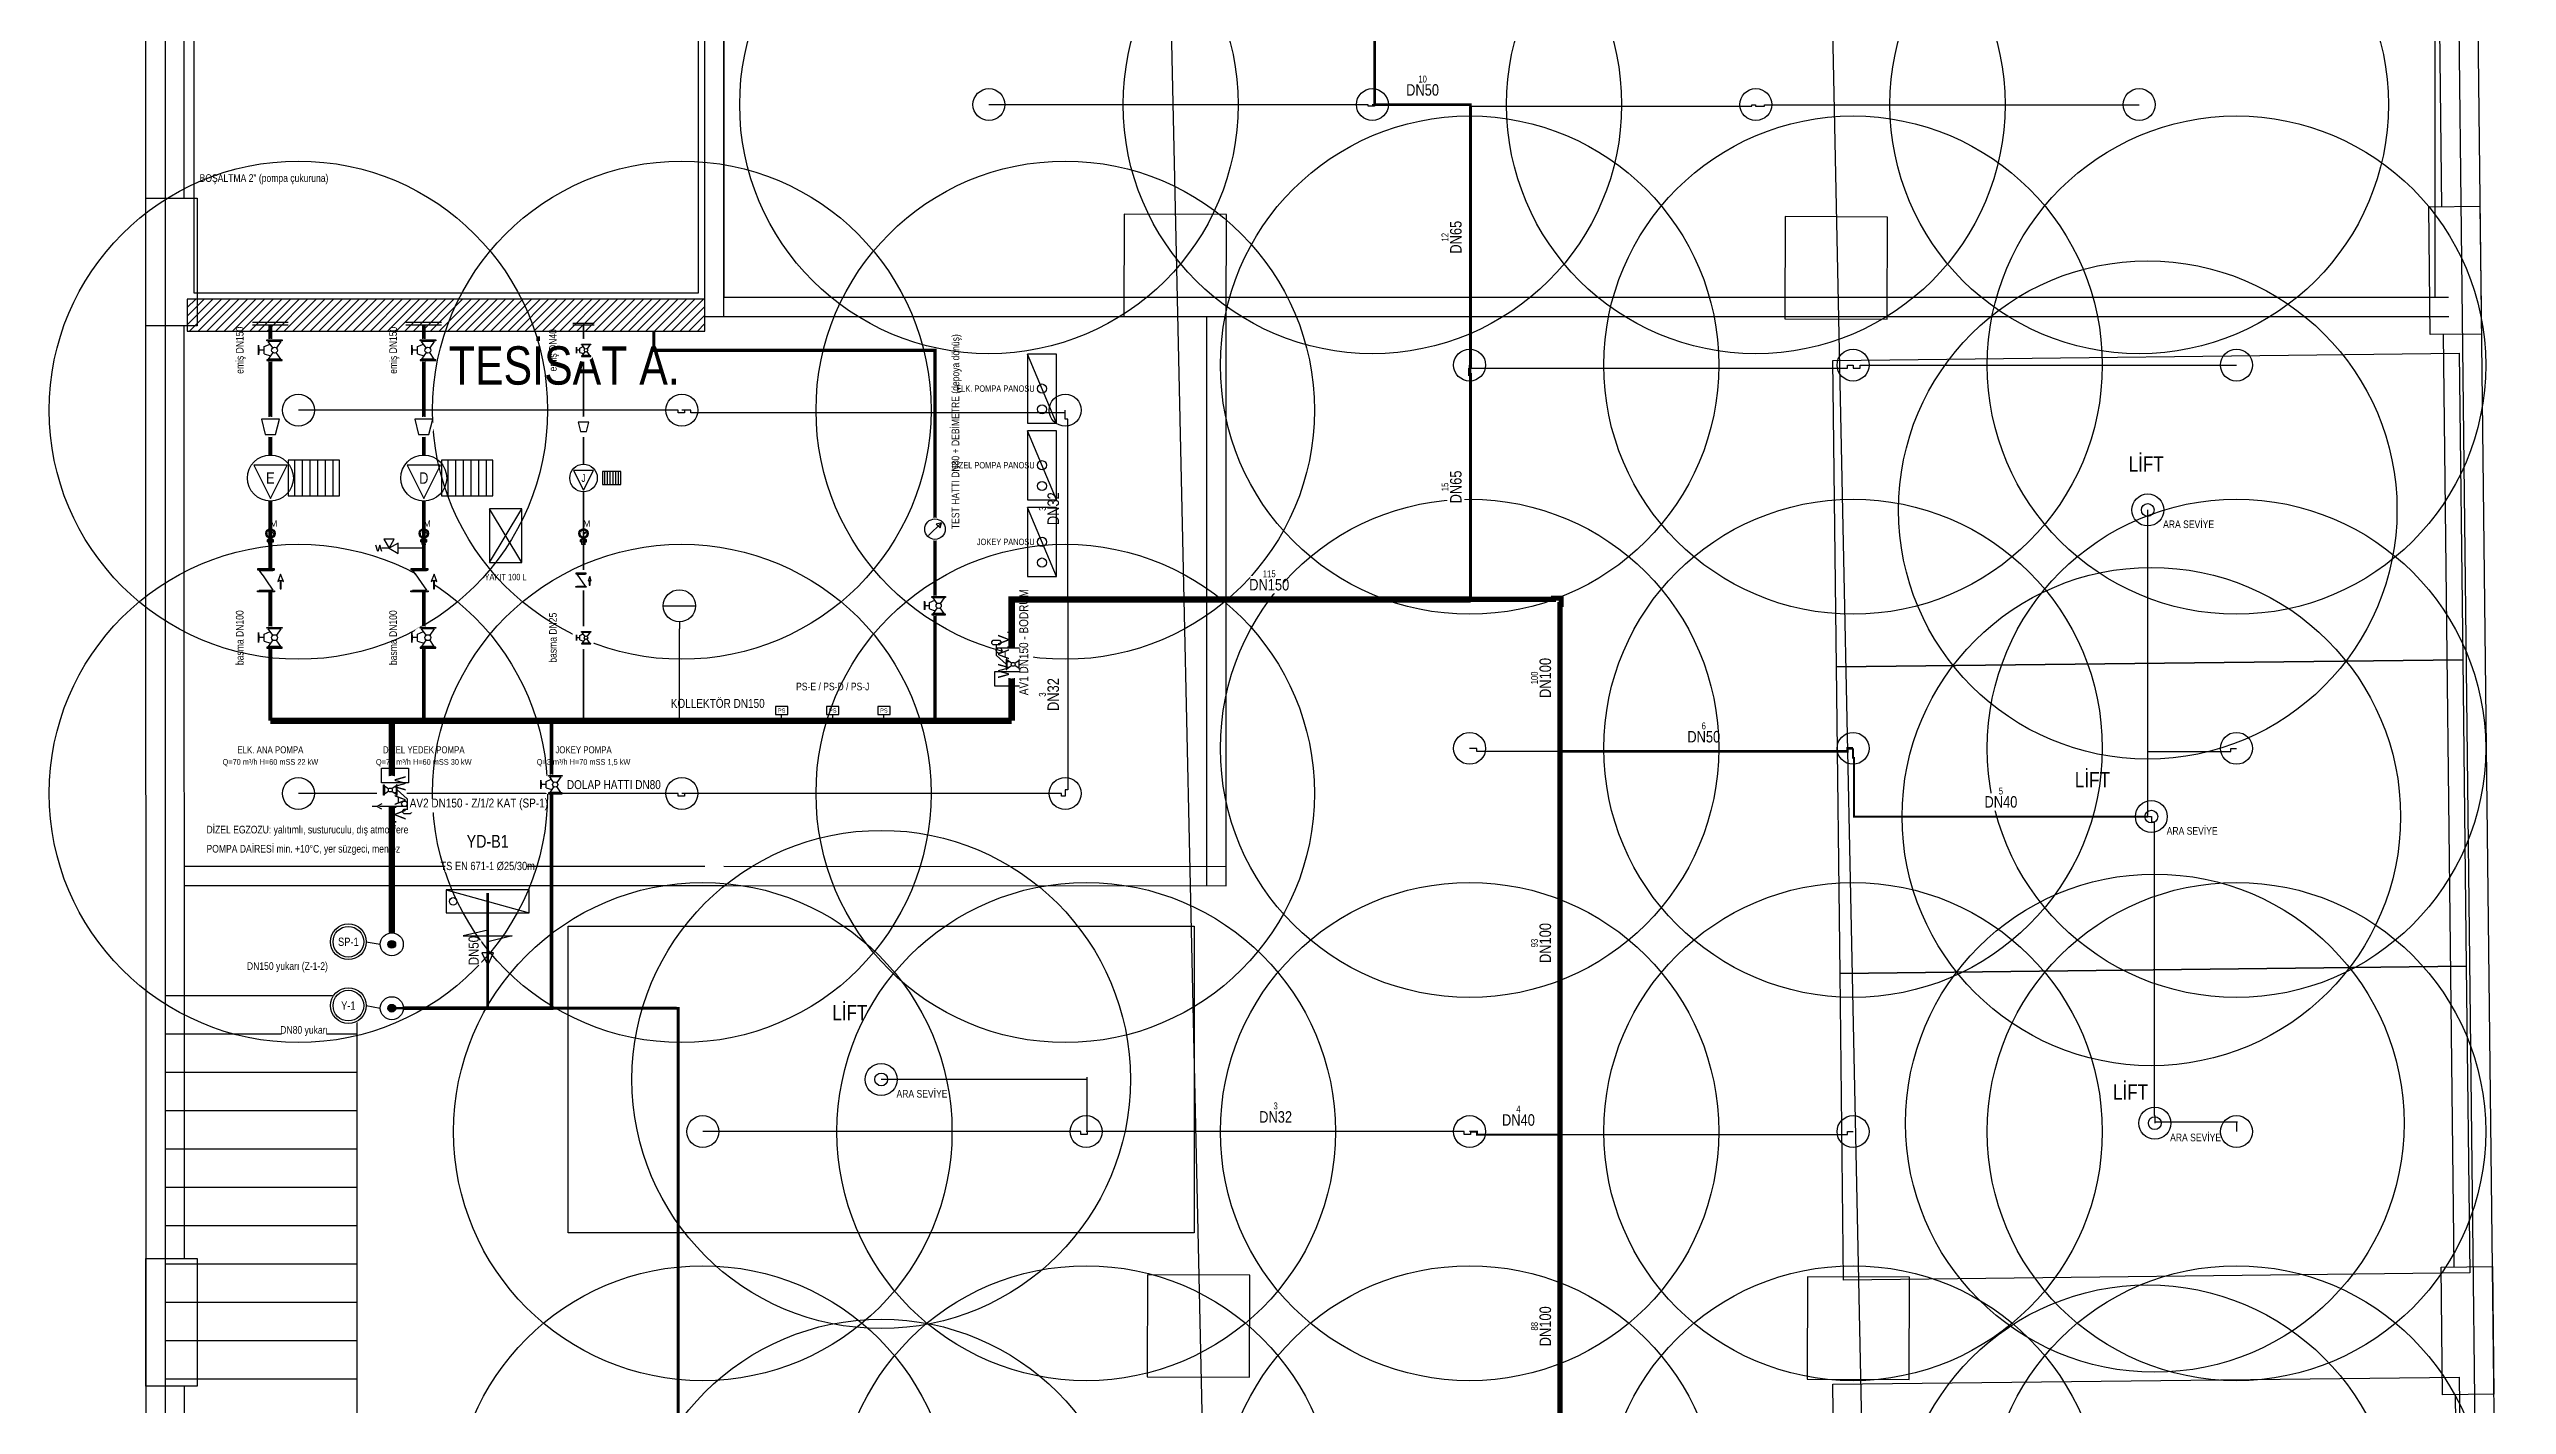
# Model space of a CAD drawing. Header units: centimetres. Extents: x 247996 to 269940, y -458027 to -450648.
# Drawn here: x 248127 to 250050, y -452586 to -451524 of the extents above; entities that cross this region are included whole.
import ezdxf
from ezdxf.enums import TextEntityAlignment as Align

# ---------------------------------------------------------------- set-up
doc = ezdxf.new("R2010")
doc.units = ezdxf.units.CM
for name, color, linetype in [('MIM-BODRUM-GUNCEL', 8, 'Continuous'), ('MTY-SPRINKLER', 15, 'Continuous'), ('MTY-SPRINKLER-BORU', 140, 'Continuous'), ('MTY-SPRINKLER-CAP', 141, 'Continuous'), ('MTY-SPRINKLER-KORUMA', 8, 'Continuous'), ('MTY-SPRINKLER-YAZI', 141, 'Continuous'), ('MTY-YANGIN-DEPO', 4, 'Continuous'), ('MTY-YANGIN-DOLAP', 1, 'Continuous'), ('MTY-YANGIN-DOLAP-BORU', 1, 'Continuous'), ('MTY-YANGIN-KOLON', 6, 'Continuous'), ('MTY-YANGIN-POMPA', 30, 'Continuous'), ('MTY-YANGIN-TARAMA', 8, 'Continuous'), ('MTY-YANGIN-VANA', 1, 'Continuous')]:
    doc.layers.add(name, color=color, linetype=linetype)
doc.styles.add('ROTAS', font='arial.ttf')

# ---------------------------------------------------------------- blocks, each defined once
blk = doc.blocks.new('ASL-SPR-UP')
blk.add_circle((0, 0), 12.5)
blk = doc.blocks.new('ASL-SPR-PE')
for radius in [12.5, 5]:
    blk.add_circle((0, 0), radius)
blk = doc.blocks.new('Y-KOLON')
blk.add_hatch(color=7).paths.add_polyline_path([(3, 0), (2.8, 1.1), (2.1, 2.1), (1.1, 2.8), (0, 3), (-1.1, 2.8), (-2.1, 2.1), (-2.8, 1.1), (-3, 0), (-2.8, -1.1), (-2.1, -2.1), (-1.1, -2.8), (0, -3), (1.1, -2.8), (2.1, -2.1), (2.8, -1.1)])
for radius in [9, 3]:
    blk.add_circle((0, 0), radius)
blk = doc.blocks.new('ASL-YD-PLAN')
for p, q in [((0, 32.8), (-5, 22)), ((-5, 22), (5, 22)), ((5, 22), (0, 32.8)), ((0, 22), (0, 12.3)), ((-21.2, 7.3), (0, 12.3)), ((21.2, 7.3), (-21.2, 7.3)), ((0, 2.3), (21.2, 7.3)), ((0, 2.3), (0, -7.8)), ((36, -32.8), (-36, -12.8)), ((30, -22.8), (30, -22.8))]:
    blk.add_line(p, q)
for points in [[(-36, -12.8), (-36, -32.8), (36, -32.8), (36, -12.8), (-36, -12.8)], [(36, -32.8), (-36, -12.8), (-36, -32.8), (36, -32.8)]]:
    blk.add_lwpolyline(points)
blk.add_circle((30, -22.8), 3.25)
blk = doc.blocks.new('Y-VORTEX')
for p, q in [((-14, 2), (14, 2)), ((-14, 0), (14, 0))]:
    blk.add_line(p, q)
blk = doc.blocks.new('ASL-OSY')
for p, q in [((-4.4, -4.6), (-17.1, 4.1)), ((-17.1, -20.2), (-17.1, 4.1)), ((-6.9, 12), (-10.8, -0.2)), ((-6.9, 12), (7.1, 12)), ((4.6, -4.5), (17.1, 4.1)), ((7.1, 12), (12.1, 0.7)), ((17.1, -20.2), (17.1, 4.1)), ((-17.1, -20.2), (-4.4, -11.4)), ((17.1, -20.2), (4.6, -11.5))]:
    blk.add_line(p, q)
for points in [[(-18.2, 7), (-20, 7), (-20, -23), (-18.2, -23), (-18.2, 7)], [(0.1, 23), (9.8, 23), (-9.1, 23), (0.1, 23)], [(0.1, 12), (0.1, 23)], [(18.2, 7), (20, 7), (20, -23), (18.2, -23), (18.2, 7)]]:
    blk.add_lwpolyline(points)
blk.add_circle((0.1, -8), 5.68)
blk = doc.blocks.new('Y-RED')
blk.add_lwpolyline([(-6, -7), (6, -4), (6, 4), (-6, 7)], close=True)
blk = doc.blocks.new('Y-POMPA')
blk.add_lwpolyline([(-10, -13), (16, 0), (-10, 13)], close=True)
blk.add_circle((0, 0), 18)
blk = doc.blocks.new('Y-MOTOR')
for p, q in [((-15, -14), (-15, 14)), ((-9, -14), (-9, 14)), ((-3, -14), (-3, 14)), ((3, -14), (3, 14)), ((9, -14), (9, 14)), ((15, -14), (15, 14))]:
    blk.add_line(p, q)
blk.add_lwpolyline([(-20, -14), (20, -14), (20, 14), (-20, 14)], close=True)
blk = doc.blocks.new('ASL-CEK')
for p, q in [((-17.1, -19.8), (-17.1, 4.5)), ((17.1, -19.8), (17.1, 4.5))]:
    blk.add_line(p, q)
for points in [[(-18.2, 7.4), (-20, 7.4), (-20, -22.6), (-18.2, -22.6), (-18.2, 7.4)], [(-17.1, -19.8), (17.1, 4.5)], [(-10.8, 17.8), (2.2, 13), (-0.3, 16.8), (14.7, 16.8), (14.7, 18.8), (-0.3, 18.8), (2.2, 22.6), (-10.8, 17.8)], [(18.2, 7.4), (20, 7.4), (20, -22.6), (18.2, -22.6), (18.2, 7.4)]]:
    blk.add_lwpolyline(points)
blk = doc.blocks.new('ASL-MANO')
for p, q in [((-8.9, 5.3), (-7, 5.3)), ((-7.7, 9.7), (-6, 8.8)), ((-7.7, 0.9), (-6.1, 1.8)), ((-4.4, 13), (-3.5, 11.4)), ((-0.5, 6.4), (7, 9.3)), ((0, 12.3), (0, 14.2)), ((0.7, 4.3), (7, 9.3)), ((3.5, 11.3), (4.5, 13)), ((6, 1.8), (7.7, 0.8)), ((6.1, 8.8), (7.7, 9.7)), ((7, 5.3), (8.9, 5.3)), ((-7.3, -10.5), (-6.2, -9.9)), ((-7.3, -15.1), (-7.3, -10.5)), ((-7.3, -15.1), (-6.2, -15.7)), ((-6.2, -9.9), (6.2, -9.9)), ((-6.2, -15.7), (6.2, -15.7)), ((-6.2, -15.7), (6.2, -15.7)), ((-4.7, -21.4), (4.7, -21.4)), ((-4.3, -15.1), (-4.3, -10.5)), ((-3.8, -15.7), (3.8, -15.7)), ((-3.8, -21.4), (-3.8, -15.7)), ((-3.1, -9.9), (-3.1, -5.8)), ((3.1, -9.9), (3.1, -5.8)), ((3.8, -21.4), (3.8, -15.7)), ((4.3, -15.1), (4.3, -10.5)), ((6.2, -9.9), (7.3, -10.5)), ((6.2, -15.7), (7.3, -15.1)), ((7.3, -15.1), (7.3, -10.5))]:
    blk.add_line(p, q)
for points in [[(-0.4, 6.4), (-0.6, 6.3), (-0.8, 6.1), (-1, 6), (-1.1, 5.7), (-1.2, 5.5), (-1.2, 5.3), (-1.1, 5), (-1.1, 4.8), (-1, 4.6), (-0.8, 4.4), (-0.6, 4.3), (-0.4, 4.2), (-0.1, 4.1), (0.1, 4.1), (0.3, 4.2), (0.6, 4.2), (0.8, 4.4)], [(-4.3, -10.5), (-4.6, -10.2), (-5, -10), (-5.4, -9.9), (-5.9, -9.9), (-6.3, -9.9)], [(-6.3, -15.7), (-5.9, -15.7), (-5.4, -15.7), (-5, -15.5), (-4.6, -15.3), (-4.3, -15.1)], [(4.3, -10.5), (2.2, -10), (0, -9.9), (-2.2, -10), (-4.3, -10.5)], [(-4.3, -15.1), (-2.2, -15.5), (0, -15.7), (2.2, -15.5), (4.3, -15.1)], [(6.3, -9.9), (5.9, -9.9), (5.4, -9.9), (5, -10), (4.6, -10.2), (4.3, -10.5)], [(4.3, -15.1), (4.6, -15.3), (5, -15.5), (5.4, -15.7), (5.9, -15.7), (6.3, -15.7)]]:
    blk.add_lwpolyline(points)
for radius in [11.5, 9.67, 0.534]:
    blk.add_circle((0, 5.3), radius)
at = {"style": 'ROTAS'}
blk.add_text('M', height=15.6, dxfattribs=at).set_placement((-1, 21.4))
blk = doc.blocks.new('Y-EMNIYET')
blk.add_line((0, 9), (0, 16))
for points in [[(-5, 0), (5, 0), (0, 9)], [(0, 9), (9, 4), (9, 14)]]:
    blk.add_lwpolyline(points, close=True)
blk.add_lwpolyline([(-3, 16), (3, 18), (-3, 20), (3, 22)])
blk = doc.blocks.new('Y-MTANK')
for p, q in [((-14, 0), (14, 0)), ((0, -14), (0, -20))]:
    blk.add_line(p, q)
blk.add_circle((0, 0), 14)
blk = doc.blocks.new('Y-PS')
blk.add_line((0, 0), (0, 6))
blk.add_lwpolyline([(-6, 6), (6, 6), (6, 14), (-6, 14)], close=True)
at = {"style": 'ROTAS'}
blk.add_text('PS', height=4, dxfattribs=at).set_placement((0, 10), align=Align.MIDDLE_CENTER)
blk = doc.blocks.new('Y-DEBI')
blk.add_line((-5, -5), (5, 5))
blk.add_lwpolyline([(5, 5), (1, 4), (4, 1)], close=True)
blk.add_circle((0, 0), 8)
blk = doc.blocks.new('ASL-WAV')
for p, q in [((-15.3, 12.9), (-6.4, 0.2)), ((-15.3, 12.9), (9, 12.9)), ((-3.1, 15.8), (22.3, 44.4)), ((0.4, 0.2), (9, 12.9)), ((22.3, 44.4), (45, 44.4)), ((45, 44.4), (45, -35.6)), ((45, 44.4), (53, 44.4)), ((-15.3, -21.3), (-6.5, -8.8)), ((-15.3, -21.3), (9, -21.3)), ((0.5, -8.8), (9, -21.3)), ((37.5, -29), (45, -43.6)), ((52.4, -29), (45, -43.6)), ((45, -43.6), (45, -57.4))]:
    blk.add_line(p, q)
for points in [[(-66.5, 48.7), (-23.8, 48.7), (-23.8, -29.7), (-66.5, -29.7), (-66.5, 48.7)], [(11.9, 14), (11.9, 15.8), (-18.1, 15.8), (-18.1, 14), (11.9, 14)], [(57, 57.4), (62.5, 57.4), (66.5, 53.4), (66.5, 35.5), (62.5, 31.5), (57, 31.5), (53, 35.5), (53, 53.4), (57, 57.4)], [(11.9, -22.4), (11.9, -24.2), (-18.1, -24.2), (-18.1, -22.4), (11.9, -22.4)]]:
    blk.add_lwpolyline(points)
for centre, radius in [((-3, -4.3), 5.68), ((37.1, 36.5), 8)]:
    blk.add_circle(centre, radius)
at = {"style": 'ROTAS'}
blk.add_text('W.A.V.', height=32, dxfattribs=at).set_placement((-43.4, 8))
blk = doc.blocks.new('Y-PANO')
blk.add_lwpolyline([(-30, 0), (30, 0), (30, 25), (-30, 25)], close=True)
blk.add_lwpolyline([(-30, 0), (30, 25)])
for centre in [(-18, 12.5), (0, 12.5)]:
    blk.add_circle(centre, 4)
blk = doc.blocks.new('Y-YAKIT')
for p, q in [((-30, -18), (30, 18)), ((-30, 18), (30, -18))]:
    blk.add_line(p, q)
blk.add_lwpolyline([(-30, -18), (30, -18), (30, 18), (-30, 18)], close=True)

msp = doc.modelspace()

# ---------------------------------------------------------------- hatches: boundary and pattern name
at = {"layer": 'MTY-YANGIN-TARAMA'}
h = msp.add_hatch(dxfattribs=at)
h.set_pattern_fill('ANSI31', scale=1.5, style=0)
h.paths.add_polyline_path([(248235, -451745), (248640, -451745), (248640, -451720), (248235, -451720)])

# ---------------------------------------------------------------- linework, layer by layer
at = {"layer": 'MIM-BODRUM-GUNCEL'}
for p, q in [((248217.7, -450648.1), (248217.6, -453642.8)), ((248986, -450648.1), (249051.8, -453642.8)), ((249504.2, -450648.1), (249566.7, -453642.8)), ((250002.4, -450648.3), (250036.7, -453643)), ((248639.8, -451733.5), (248639.8, -450850.2)), ((248654.8, -451733.5), (248654.8, -450850.3)), ((248654.8, -451718.5), (250004.3, -451718.5)), ((248639.8, -451733.5), (250004.4, -451733.5)), ((249032.8, -452179.1), (249032.8, -451733.8)), ((249047.8, -452179.1), (249047.8, -451733.8)), ((248232.9, -452163.9), (248639.8, -452163.9)), ((248654.8, -452163.9), (249047.8, -452164.1)), ((248232.9, -452178.9), (248654.8, -452178.9)), ((248654.8, -452178.9), (249047.8, -452179.1)), ((248217.9, -452265.1), (248367.9, -452265.1)), ((248367.9, -453015.1), (248367.9, -452265.1)), ((248217.9, -452295.1), (248367.9, -452295.1)), ((248217.9, -452325.1), (248367.9, -452325.1)), ((248217.9, -452355.1), (248367.9, -452355.1)), ((248217.9, -452385.1), (248367.9, -452385.1)), ((248217.9, -452415.1), (248367.9, -452415.1)), ((248217.9, -452415.1), (248367.9, -452415.1)), ((248217.9, -452445.1), (248367.9, -452445.1)), ((248217.9, -452475.1), (248367.9, -452475.1)), ((248217.9, -452505.1), (248367.9, -452505.1)), ((248217.9, -452535.1), (248367.9, -452535.1)), ((248217.9, -452565.1), (248367.9, -452565.1))]:
    msp.add_line(p, q, dxfattribs=at)
for points in [[(248202.6, -450821), (250019.4, -450827.1), (250049.9, -453472.8), (249626.9, -458027.1), (249334.1, -457935.8), (249381.3, -457427), (248314, -457094.2)], [(248202.7, -453394.9), (248202.6, -450821)], [(248654.8, -451718.5), (249993.7, -451718.5), (249993.7, -450867.1), (248654.8, -450867.1), (248654.8, -451718.5)], [(248232.6, -451641), (248232.6, -450921)], [(249990.6, -450927.6), (249998.8, -451647.6)], [(248202.6, -451641), (248242.6, -451641), (248242.6, -451741), (248202.6, -451741), (248202.6, -451641)], [(248968.1, -451653.5), (248967.8, -451733.5), (249047.8, -451733.8), (249048.1, -451653.8), (248968.1, -451653.5)], [(249485.2, -451655.4), (249484.9, -451735.4), (249564.9, -451735.7), (249565.2, -451655.7), (249485.2, -451655.4)], [(249988.8, -451647.7), (250028.8, -451647.3), (250029.9, -451747.3), (249989.9, -451747.7), (249988.8, -451647.7)], [(248232.7, -452470.9), (248232.6, -451741)], [(250000, -451747.6), (250008.4, -452477.5)], [(250012.5, -451762.2), (250015.3, -452002.2), (249525.3, -452007.8), (249522.6, -451767.9), (250012.5, -451762.2)], [(250015.3, -452002.2), (250018, -452242.2), (249528.1, -452247.8), (249525.3, -452007.8), (250015.3, -452002.2)], [(249022.9, -452210.8), (249022.9, -452450.8), (248532.9, -452450.8), (248532.9, -452210.8), (249022.9, -452210.8)], [(250018, -452242.2), (250020.8, -452482.2), (249530.8, -452487.8), (249528.1, -452247.8), (250018, -452242.2)], [(248202.6, -452470.9), (248242.6, -452470.9), (248242.6, -452570.9), (248202.6, -452570.9), (248202.6, -452470.9)], [(248986.3, -452483.6), (248986, -452563.6), (249066, -452563.9), (249066.3, -452483.9), (248986.3, -452483.6)], [(249502.6, -452485.4), (249502.3, -452565.4), (249582.3, -452565.6), (249582.6, -452485.6), (249502.6, -452485.4)], [(249998.5, -452477.6), (250038.5, -452477.2), (250039.6, -452577.2), (249999.6, -452577.6), (249998.5, -452477.6)], [(250012.5, -452563.8), (250015.3, -452803.7), (249525.3, -452809.4), (249522.6, -452569.4), (250012.5, -452563.8)], [(248532.6, -453377.1), (248532.7, -453376.7), (248232.7, -453365.9), (248232.7, -452570.9)], [(250009.5, -452577.5), (250018.6, -453361.4)]]:
    msp.add_lwpolyline(points, dxfattribs=at)
at = {"layer": 'MTY-SPRINKLER-BORU'}
for points, const_width in [([(249164, -451567.8), (249164, -451274), (249162.1, -451274), (249162.1, -451269)], 2), ([(249239, -451569), (249239, -451567.8), (249164, -451567.8)], 2), ([(249239, -451774), (249239, -451569)], 2.5), ([(249239, -451955), (249239, -451779), (249238.3, -451779), (249238.3, -451774)], 2.5), ([(249238.3, -451774), (249239, -451774)], 2.5), ([(248905, -451955), (248924, -451955)], 5), ([(248924, -451955), (249239, -451955)], 5), ([(249239, -451955), (249304, -451955), (249304, -451954), (249310, -451954), (249310, -451955), (249310, -451959), (249309, -451959), (249309, -452074)], 4), ([(249309, -452074), (249309, -452374)], 4), ([(249309, -452074), (249534, -452074), (249534, -452071.6), (249538.3, -452071.6)], 2), ([(249538.3, -452071.6), (249538.3, -452079), (249539, -452079), (249539, -452125), (249769, -452125)], 1.5), ([(249309, -452374), (249244, -452374), (249244, -452371.6), (249239, -452371.6)], 1.5), ([(249309, -452374), (249309, -452674)], 4)]:
    msp.add_lwpolyline(points, dxfattribs=dict(at, const_width=const_width))
for points in [[(249164, -451567.8), (249164, -451569), (249159, -451569), (249159, -451567.8), (248862.1, -451567.8)], [(249164, -451567.8), (249162.1, -451567.8)], [(249239, -451569), (249459, -451569), (249459, -451567.8), (249462.1, -451567.8), (249462.1, -451569), (249469, -451569), (249469, -451567.8), (249762.1, -451567.8)], [(249238.3, -451774), (249238.3, -451771.6)], [(249239, -451774), (249534, -451774), (249534, -451771.6), (249538.3, -451771.6), (249538.3, -451774), (249544, -451774), (249544, -451771.6), (249838.3, -451771.6)], [(248624, -451806.9), (248624, -451809), (248619, -451809), (248619, -451806.9), (248321.9, -451806.9)], [(248624, -451806.9), (248621.9, -451806.9)], [(248921.9, -451809), (248629, -451809), (248629, -451806.9), (248624, -451806.9)], [(248921.9, -451809), (248921.9, -451806.9)], [(248924, -451955), (248924, -451954), (248924, -451814), (248921.9, -451814), (248921.9, -451809)], [(249769, -452074), (249769, -451889), (249768.9, -451889), (249768.9, -451885)], [(248924, -451955), (248924, -452104), (248921.9, -452104), (248921.9, -452106.9)], [(249309, -452074), (249244, -452074), (249244, -452071.6), (249238.3, -452071.6)], [(249769, -452074), (249834, -452074), (249834, -452071.6), (249838.3, -452071.6)], [(249769, -452125), (249769, -452074)], [(248624, -452106.9), (248624, -452109), (248619, -452109), (248619, -452106.9), (248321.9, -452106.9)], [(248624, -452106.9), (248621.9, -452106.9)], [(248921.9, -452106.9), (248921.9, -452109), (248919, -452109), (248919, -452106.9), (248624, -452106.9)], [(249769, -452125), (249771.7, -452125)], [(249771.7, -452125), (249771.7, -452129), (249774, -452129), (249774, -452359), (249774.5, -452359), (249774.5, -452364)], [(248939, -452330.8), (248777.9, -452330.8)], [(248939, -452330.8), (248939, -452329)], [(248939, -452371.6), (248939, -452330.8)], [(248939, -452371.6), (248939, -452374), (248934, -452374), (248934, -452371.6), (248638.3, -452371.6)], [(248939, -452371.6), (248938.3, -452371.6)], [(249239, -452371.6), (249239, -452374), (249234, -452374), (249234, -452371.6), (248939, -452371.6)], [(249239, -452371.6), (249238.3, -452371.6)], [(249309, -452374), (249534, -452374), (249534, -452371.6), (249538.3, -452371.6)], [(249774.5, -452364), (249838.3, -452364)], [(249774.5, -452364), (249774.5, -452365)], [(249838.3, -452364), (249839, -452364)], [(249838.3, -452364), (249838.3, -452371.6)]]:
    msp.add_lwpolyline(points, dxfattribs=at)
at = {"layer": 'MTY-SPRINKLER-KORUMA'}
for centre in [(248862.2, -451567.7), (249162.2, -451567.7), (249462.2, -451567.7), (249762.2, -451567.7), (249238.3, -451771.6), (249538.3, -451771.6), (249838.3, -451771.6), (248321.9, -451806.9), (248621.9, -451806.9), (248921.9, -451806.9), (249768.9, -451885), (249238.3, -452071.6), (249538.3, -452071.6), (249838.3, -452071.6), (248321.9, -452106.9), (248621.9, -452106.9), (248921.9, -452106.9), (249771.7, -452125), (248777.9, -452330.8), (248638.3, -452371.6), (248938.3, -452371.6), (249238.3, -452371.6), (249538.3, -452371.6), (249774.4, -452365), (249838.3, -452371.6), (248638.3, -452671.6), (248938.3, -452671.6), (249238.3, -452671.6), (249538.3, -452671.6), (249838.3, -452671.6), (249768.9, -452686.6), (248777.9, -452713.4)]:
    msp.add_circle(centre, 195, dxfattribs=at)
at = {"layer": 'MTY-YANGIN-DEPO'}
for points in [[(248240, -451715), (248635, -451715), (248635, -450865), (248240, -450865)], [(248235, -451745), (248640, -451745), (248640, -451720), (248235, -451720)]]:
    msp.add_lwpolyline(points, close=True, dxfattribs=at)
at = {"layer": 'MTY-YANGIN-DOLAP-BORU', "const_width": 2.5}
msp.add_lwpolyline([(248520, -452275), (248619, -452275), (248619, -452274), (248619, -456099), (248524, -456099), (248524, -456100), (248520, -456100)], dxfattribs=at)
at = {"layer": 'MTY-YANGIN-POMPA'}
msp.add_line((248420, -451915), (248400, -451915), dxfattribs=at)
for points, const_width in [([(248300, -451740), (248300, -451842)], 3), ([(248420, -451740), (248420, -451842)], 3), ([(248545, -451740), (248545, -451849)], 1.5), ([(248545, -451871), (248545, -452050)], 1.5), ([(248300, -451878), (248300, -452050)], 3), ([(248420, -451878), (248420, -452050)], 3), ([(248300, -452050), (248880, -452050)], 5)]:
    msp.add_lwpolyline(points, dxfattribs=dict(at, const_width=const_width))

# ---------------------------------------------------------------- block references
at = {"layer": 'MTY-SPRINKLER'}
for name, p in [('ASL-SPR-UP', (248862.2, -451567.7)), ('ASL-SPR-UP', (249162.2, -451567.7)), ('ASL-SPR-UP', (249462.2, -451567.7)), ('ASL-SPR-UP', (249762.2, -451567.7)), ('ASL-SPR-UP', (249238.3, -451771.6)), ('ASL-SPR-UP', (249538.3, -451771.6)), ('ASL-SPR-UP', (249838.3, -451771.6)), ('ASL-SPR-UP', (248321.9, -451806.9)), ('ASL-SPR-UP', (248621.9, -451806.9)), ('ASL-SPR-UP', (248921.9, -451806.9)), ('ASL-SPR-PE', (249768.9, -451885)), ('ASL-SPR-UP', (249238.3, -452071.6)), ('ASL-SPR-UP', (249538.3, -452071.6)), ('ASL-SPR-UP', (249838.3, -452071.6)), ('ASL-SPR-UP', (248321.9, -452106.9)), ('ASL-SPR-UP', (248621.9, -452106.9)), ('ASL-SPR-UP', (248921.9, -452106.9)), ('ASL-SPR-PE', (249771.7, -452125)), ('ASL-SPR-PE', (248777.9, -452330.8)), ('ASL-SPR-PE', (249774.4, -452365)), ('ASL-SPR-UP', (248638.3, -452371.6)), ('ASL-SPR-UP', (248938.3, -452371.6)), ('ASL-SPR-UP', (249238.3, -452371.6)), ('ASL-SPR-UP', (249538.3, -452371.6)), ('ASL-SPR-UP', (249838.3, -452371.6))]:
    msp.add_blockref(name, p, dxfattribs=at)
at = {"layer": 'MTY-YANGIN-DOLAP', "xscale": 0.9, "yscale": 0.9, "rotation": 180}
msp.add_blockref('ASL-YD-PLAN', (248470, -452211.9), dxfattribs=at)
at = {"layer": 'MTY-YANGIN-POMPA'}
for name, p in [('Y-VORTEX', (248300, -451740)), ('Y-VORTEX', (248420, -451740)), ('Y-MOTOR', (248334, -451860)), ('Y-MOTOR', (248454, -451860))]:
    msp.add_blockref(name, p, dxfattribs=at)
for name, p, xscale, yscale in [('Y-VORTEX', (248545, -451740), 0.6, 0.6), ('Y-MOTOR', (248567, -451860), 0.36, 0.36), ('Y-MTANK', (248620, -451960), 0.9, 0.9)]:
    msp.add_blockref(name, p, dxfattribs=dict(at, xscale=xscale, yscale=yscale))
for name, p, xscale, yscale, rotation in [('Y-PANO', (248915, -451790), 0.9, 0.9, 90), ('Y-POMPA', (248545, -451860), 0.6, 0.6, -90), ('Y-YAKIT', (248484, -451905), 0.7, 0.7, 90)]:
    msp.add_blockref(name, p, dxfattribs=dict(at, xscale=xscale, yscale=yscale, rotation=rotation))
at = {"layer": 'MTY-YANGIN-POMPA', "rotation": -90}
for p in [(248300, -451860), (248420, -451860)]:
    msp.add_blockref('Y-POMPA', p, dxfattribs=at)
at = {"layer": 'MTY-YANGIN-VANA'}
for name, p, xscale, yscale in [('ASL-MANO', (248300, -451905), 0.3200000000000001, 0.3200000000000001), ('ASL-MANO', (248420, -451905), 0.3200000000000001, 0.3200000000000001), ('ASL-MANO', (248545, -451905), 0.3200000000000001, 0.3200000000000001), ('Y-PS', (248700, -452050), 0.8, 0.8), ('Y-PS', (248740, -452050), 0.8, 0.8), ('Y-PS', (248780, -452050), 0.8, 0.8)]:
    msp.add_blockref(name, p, dxfattribs=dict(at, xscale=xscale, yscale=yscale))
at = {"layer": 'MTY-YANGIN-VANA', "xscale": 0.8, "yscale": 0.8, "rotation": 90}
msp.add_blockref('Y-EMNIYET', (248400, -451915), dxfattribs=at)

# ---------------------------------------------------------------- texts
at = {"layer": 'MIM-BODRUM-GUNCEL', "style": 'ROTAS', "width": 0.8}
for s, height, p in [('TESİSAT A.', 30, (248439.6, -451795.9)), ('LİFT', 12, (249753.9, -451858.6)), ('LİFT', 12, (249711.8, -452105.8)), ('LİFT', 12, (248739.6, -452288.1)), ('LİFT', 12, (249741.6, -452350.3))]:
    msp.add_text(s, height=height, dxfattribs=at).set_placement(p, align=Align.BOTTOM_LEFT)
at = {"layer": 'MTY-SPRINKLER-YAZI', "style": 'ROTAS', "width": 0.8}
for p in [(249780.9, -451901), (249783.7, -452141), (248789.9, -452346.8), (249786.4, -452381)]:
    msp.add_text('ARA SEVİYE', height=6, dxfattribs=at).set_placement(p, align=Align.BOTTOM_LEFT)
at = {"layer": 'MTY-YANGIN-DEPO', "style": 'ROTAS', "width": 0.8}
msp.add_text('BOŞALTMA 2" (pompa çukuruna)', height=6, dxfattribs=at).set_placement((248295, -451630), align=Align.BOTTOM_CENTER)
at = {"layer": 'MTY-YANGIN-POMPA', "style": 'ROTAS', "width": 0.8}
for s, p in [('emiş DN150', (248276, -451760)), ('emiş DN150', (248396, -451760)), ('emiş DN40', (248521, -451760)), ('basma DN100', (248276, -451985)), ('basma DN100', (248396, -451985)), ('basma DN25', (248521, -451985))]:
    msp.add_text(s, height=6, rotation=90, dxfattribs=at).set_placement(p, align=Align.MIDDLE_CENTER)
for s, p in [('ELK. POMPA PANOSU', (248898, -451790)), ('DİZEL POMPA PANOSU', (248898, -451850)), ('JOKEY PANOSU', (248898, -451910))]:
    msp.add_text(s, height=5, dxfattribs=at).set_placement(p, align=Align.MIDDLE_RIGHT)
for s, height, p in [('E', 9, (248300, -451860)), ('D', 9, (248420, -451860)), ('J', 6, (248545, -451860))]:
    msp.add_text(s, height=height, dxfattribs=at).set_placement(p, align=Align.MIDDLE_CENTER)
for s, height, p in [('YAKIT 100 L', 5, (248484, -451935)), ('Q=70 m³/h H=60 mSS 22 kW', 4.5, (248300, -452080)), ('ELK. ANA POMPA', 5.5, (248300, -452070)), ('DİZEL YEDEK POMPA', 5.5, (248420, -452070)), ('JOKEY POMPA', 5.5, (248545, -452070))]:
    msp.add_text(s, height=height, dxfattribs=at).set_placement(p, align=Align.TOP_CENTER)
msp.add_text('PS-E / PS-D / PS-J', height=6, dxfattribs=at).set_placement((248740, -452028), align=Align.BOTTOM_CENTER)
msp.add_text('POMPA DAİRESİ min. +10°C, yer süzgeci, menfez', height=6, dxfattribs=at).set_placement((248250, -452155), align=Align.BOTTOM_LEFT)

# ---------------------------------------------------------------- next in the draw order: wipeouts: each hides what was drawn before it
for points in [[(249189, -451563), (249210.4, -451563), (249210.4, -451549.5), (249189, -451549.5)], [(249234.2, -451684), (249234.2, -451662.6), (249220.8, -451662.6), (249220.8, -451684)], [(248309, -451760), (248308.3, -451756.6), (248306.4, -451753.6), (248303.4, -451751.7), (248300, -451751), (248296.6, -451751.7), (248293.6, -451753.6), (248291.7, -451756.6), (248291, -451760), (248291.7, -451763.4), (248293.6, -451766.4), (248296.6, -451768.3), (248300, -451769), (248303.4, -451768.3), (248306.4, -451766.4), (248308.3, -451763.4)], [(248429, -451760), (248428.3, -451756.6), (248426.4, -451753.6), (248423.4, -451751.7), (248420, -451751), (248416.6, -451751.7), (248413.6, -451753.6), (248411.7, -451756.6), (248411, -451760), (248411.7, -451763.4), (248413.6, -451766.4), (248416.6, -451768.3), (248420, -451769), (248423.4, -451768.3), (248426.4, -451766.4), (248428.3, -451763.4)], [(248554, -451760), (248553.3, -451756.6), (248551.4, -451753.6), (248548.4, -451751.7), (248545, -451751), (248541.6, -451751.7), (248538.6, -451753.6), (248536.7, -451756.6), (248536, -451760), (248536.7, -451763.4), (248538.6, -451766.4), (248541.6, -451768.3), (248545, -451769), (248548.4, -451768.3), (248551.4, -451766.4), (248553.3, -451763.4)], [(248308, -451820), (248307.4, -451816.9), (248305.7, -451814.3), (248303.1, -451812.6), (248300, -451812), (248296.9, -451812.6), (248294.3, -451814.3), (248292.6, -451816.9), (248292, -451820), (248292.6, -451823.1), (248294.3, -451825.7), (248296.9, -451827.4), (248300, -451828), (248303.1, -451827.4), (248305.7, -451825.7), (248307.4, -451823.1)], [(248428, -451820), (248427.4, -451816.9), (248425.7, -451814.3), (248423.1, -451812.6), (248420, -451812), (248416.9, -451812.6), (248414.3, -451814.3), (248412.6, -451816.9), (248412, -451820), (248412.6, -451823.1), (248414.3, -451825.7), (248416.9, -451827.4), (248420, -451828), (248423.1, -451827.4), (248425.7, -451825.7), (248427.4, -451823.1)], [(248553, -451820), (248552.4, -451816.9), (248550.7, -451814.3), (248548.1, -451812.6), (248545, -451812), (248541.9, -451812.6), (248539.3, -451814.3), (248537.6, -451816.9), (248537, -451820), (248537.6, -451823.1), (248539.3, -451825.7), (248541.9, -451827.4), (248545, -451828), (248548.1, -451827.4), (248550.7, -451825.7), (248552.4, -451823.1)], [(248919.2, -451896.5), (248919.2, -451875.1), (248905.8, -451875.1), (248905.8, -451896.5)], [(249234.2, -451879.5), (249234.2, -451858.1), (249220.8, -451858.1), (249220.8, -451879.5)], [(248308, -451940), (248307.4, -451936.9), (248305.7, -451934.3), (248303.1, -451932.6), (248300, -451932), (248296.9, -451932.6), (248294.3, -451934.3), (248292.6, -451936.9), (248292, -451940), (248292.6, -451943.1), (248294.3, -451945.7), (248296.9, -451947.4), (248300, -451948), (248303.1, -451947.4), (248305.7, -451945.7), (248307.4, -451943.1)], [(248428, -451940), (248427.4, -451936.9), (248425.7, -451934.3), (248423.1, -451932.6), (248420, -451932), (248416.9, -451932.6), (248414.3, -451934.3), (248412.6, -451936.9), (248412, -451940), (248412.6, -451943.1), (248414.3, -451945.7), (248416.9, -451947.4), (248420, -451948), (248423.1, -451947.4), (248425.7, -451945.7), (248427.4, -451943.1)], [(248553, -451940), (248552.4, -451936.9), (248550.7, -451934.3), (248548.1, -451932.6), (248545, -451932), (248541.9, -451932.6), (248539.3, -451934.3), (248537.6, -451936.9), (248537, -451940), (248537.6, -451943.1), (248539.3, -451945.7), (248541.9, -451947.4), (248545, -451948), (248548.1, -451947.4), (248550.7, -451945.7), (248552.4, -451943.1)], [(249066.7, -451950.2), (249092.7, -451950.2), (249092.7, -451936.8), (249066.7, -451936.8)], [(248309, -451985), (248308.3, -451981.6), (248306.4, -451978.6), (248303.4, -451976.7), (248300, -451976), (248296.6, -451976.7), (248293.6, -451978.6), (248291.7, -451981.6), (248291, -451985), (248291.7, -451988.4), (248293.6, -451991.4), (248296.6, -451993.3), (248300, -451994), (248303.4, -451993.3), (248306.4, -451991.4), (248308.3, -451988.4)], [(248429, -451985), (248428.3, -451981.6), (248426.4, -451978.6), (248423.4, -451976.7), (248420, -451976), (248416.6, -451976.7), (248413.6, -451978.6), (248411.7, -451981.6), (248411, -451985), (248411.7, -451988.4), (248413.6, -451991.4), (248416.6, -451993.3), (248420, -451994), (248423.4, -451993.3), (248426.4, -451991.4), (248428.3, -451988.4)], [(248554, -451985), (248553.3, -451981.6), (248551.4, -451978.6), (248548.4, -451976.7), (248545, -451976), (248541.6, -451976.7), (248538.6, -451978.6), (248536.7, -451981.6), (248536, -451985), (248536.7, -451988.4), (248538.6, -451991.4), (248541.6, -451993.3), (248545, -451994), (248548.4, -451993.3), (248551.4, -451991.4), (248553.3, -451988.4)], [(249304.2, -452031.3), (249304.2, -452005.3), (249290.8, -452005.3), (249290.8, -452031.3)], [(248919.2, -452042), (248919.2, -452020.6), (248905.8, -452020.6), (248905.8, -452042)], [(248621.2, -452043.8), (248676, -452043.8), (248676, -452033.2), (248621.2, -452033.2)], [(249409, -452069.2), (249430.4, -452069.2), (249430.4, -452055.8), (249409, -452055.8)], [(249641.5, -452120.3), (249662.9, -452120.3), (249662.9, -452106.8), (249641.5, -452106.8)], [(248453.6, -452154.9), (248482.4, -452154.9), (248482.4, -452139.9), (248453.6, -452139.9)], [(248405, -452225), (248404.2, -452221.2), (248402.1, -452217.9), (248398.8, -452215.8), (248395, -452215), (248391.2, -452215.8), (248387.9, -452217.9), (248385.8, -452221.2), (248385, -452225), (248385.8, -452228.8), (248387.9, -452232.1), (248391.2, -452234.2), (248395, -452235), (248398.8, -452234.2), (248402.1, -452232.1), (248404.2, -452228.8)], [(249304.2, -452238.8), (249304.2, -452212.8), (249290.8, -452212.8), (249290.8, -452238.8)], [(248405, -452275), (248404.2, -452271.2), (248402.1, -452267.9), (248398.8, -452265.8), (248395, -452265), (248391.2, -452265.8), (248387.9, -452267.9), (248385.8, -452271.2), (248385, -452275), (248385.8, -452278.8), (248387.9, -452282.1), (248391.2, -452284.2), (248395, -452285), (248398.8, -452284.2), (248402.1, -452282.1), (248404.2, -452278.8)], [(249074, -452366.8), (249095.4, -452366.8), (249095.4, -452353.3), (249074, -452353.3)], [(249264, -452369.2), (249285.4, -452369.2), (249285.4, -452355.8), (249264, -452355.8)], [(249304.2, -452538.8), (249304.2, -452512.8), (249290.8, -452512.8), (249290.8, -452538.8)]]:
    msp.add_wipeout(points)

# ---------------------------------------------------------------- next in the draw order: linework, layer by layer
at = {"layer": 'MTY-SPRINKLER-BORU', "const_width": 5}
msp.add_lwpolyline([(248395, -452050), (248395, -452216)], dxfattribs=at)
at = {"layer": 'MTY-YANGIN-DOLAP-BORU', "const_width": 2}
msp.add_lwpolyline([(248395, -452275), (248470, -452275), (248470, -452184.9)], dxfattribs=at)
at = {"layer": 'MTY-YANGIN-POMPA'}
for points, const_width in [([(248820, -452050), (248820, -451760), (248600, -451760), (248600, -451745)], 2.5), ([(248620, -451978), (248620, -452050)], 1)]:
    msp.add_lwpolyline(points, dxfattribs=dict(at, const_width=const_width))

# ---------------------------------------------------------------- next in the draw order: block references
at = {"layer": 'MTY-YANGIN-KOLON'}
for p in [(248395, -452225), (248395, -452275)]:
    msp.add_blockref('Y-KOLON', p, dxfattribs=at)
at = {"layer": 'MTY-YANGIN-VANA'}
for name, p, xscale, yscale, rotation in [('ASL-OSY', (248300, -451760), 0.405, 0.405, 90), ('ASL-OSY', (248420, -451760), 0.405, 0.405, 90), ('ASL-OSY', (248545, -451760), 0.243, 0.243, 90), ('Y-RED', (248545, -451820), 0.6, 0.6, -90), ('ASL-CEK', (248300, -451940), 0.45, 0.45, -90), ('ASL-CEK', (248420, -451940), 0.45, 0.45, -90), ('ASL-CEK', (248545, -451940), 0.27, 0.27, -90), ('ASL-OSY', (248300, -451985), 0.405, 0.405, 90), ('ASL-OSY', (248420, -451985), 0.405, 0.405, 90), ('ASL-OSY', (248545, -451985), 0.243, 0.243, 90)]:
    msp.add_blockref(name, p, dxfattribs=dict(at, xscale=xscale, yscale=yscale, rotation=rotation))
at = {"layer": 'MTY-YANGIN-VANA', "rotation": -90}
for p in [(248300, -451820), (248420, -451820)]:
    msp.add_blockref('Y-RED', p, dxfattribs=at)

# ---------------------------------------------------------------- next in the draw order: texts
at = {"layer": 'MTY-SPRINKLER-CAP', "style": 'ROTAS', "width": 0.8}
for s, p in [('DN50', (249201.5, -451556.2)), ('DN150', (249081.5, -451943.5)), ('DN50', (249421.5, -452062.5)), ('DN40', (249654, -452113.5)), ('DN32', (249086.5, -452360.1)), ('DN40', (249276.5, -452362.5))]:
    msp.add_text(s, height=9, dxfattribs=at).set_placement(p, align=Align.MIDDLE_CENTER)
for s, p in [('DN65', (249227.5, -451671.5)), ('DN65', (249227.5, -451867)), ('DN32', (248912.5, -451884)), ('DN100', (249297.5, -452016.5)), ('DN32', (248912.5, -452029.5)), ('DN100', (249297.5, -452224)), ('DN100', (249297.5, -452524))]:
    msp.add_text(s, height=9, rotation=90, dxfattribs=at).set_placement(p, align=Align.MIDDLE_CENTER)
at = {"layer": 'MTY-YANGIN-DOLAP', "style": 'ROTAS', "width": 0.8}
msp.add_text('YD-B1', height=10, dxfattribs=at).set_placement((248470, -452152.4), align=Align.BOTTOM_CENTER)
at = {"layer": 'MTY-YANGIN-POMPA', "style": 'ROTAS', "width": 0.8}
msp.add_text('KOLLEKTÖR DN150', height=7, dxfattribs=at).set_placement((248650, -452042), align=Align.BOTTOM_CENTER)

# ---------------------------------------------------------------- next in the draw order: wipeouts: each hides what was drawn before it
for points in [[(248376, -452223), (248374.9, -452217.3), (248371.6, -452212.4), (248366.7, -452209.1), (248361, -452208), (248355.3, -452209.1), (248350.4, -452212.4), (248347.1, -452217.3), (248346, -452223), (248347.1, -452228.7), (248350.4, -452233.6), (248355.3, -452236.9), (248361, -452238), (248366.7, -452236.9), (248371.6, -452233.6), (248374.9, -452228.7)], [(248376, -452273), (248374.9, -452267.3), (248371.6, -452262.4), (248366.7, -452259.1), (248361, -452258), (248355.3, -452259.1), (248350.4, -452262.4), (248347.1, -452267.3), (248346, -452273), (248347.1, -452278.7), (248350.4, -452283.6), (248355.3, -452286.9), (248361, -452288), (248366.7, -452286.9), (248371.6, -452283.6), (248374.9, -452278.7)]]:
    msp.add_wipeout(points)

# ---------------------------------------------------------------- next in the draw order: linework, layer by layer
at = {"layer": 'MTY-YANGIN-KOLON'}
for p, q in [((248375, -452223), (248386, -452225)), ((248375, -452273), (248386, -452275))]:
    msp.add_line(p, q, dxfattribs=at)
for centre, radius in [((248361, -452223), 14), ((248361, -452223), 12), ((248361, -452273), 14), ((248361, -452273), 12)]:
    msp.add_circle(centre, radius, dxfattribs=at)

# ---------------------------------------------------------------- next in the draw order: texts
at = {"layer": 'MTY-YANGIN-KOLON', "style": 'ROTAS', "width": 0.8}
for s, p in [('SP-1', (248361, -452223)), ('Y-1', (248361, -452273))]:
    msp.add_text(s, height=6.5, dxfattribs=at).set_placement(p, align=Align.MIDDLE_CENTER)

# ---------------------------------------------------------------- next in the draw order: wipeouts: each hides what was drawn before it
for points in [[(249196.7, -451551.8), (249204.2, -451551.8), (249204.2, -451543.7), (249196.7, -451543.7)], [(249223, -451676.3), (249223, -451668.8), (249214.9, -451668.8), (249214.9, -451676.3)], [(249223, -451871.8), (249223, -451864.3), (249214.9, -451864.3), (249214.9, -451871.8)], [(248829, -451900), (248828.3, -451896.6), (248826.4, -451893.6), (248823.4, -451891.7), (248820, -451891), (248816.6, -451891.7), (248813.6, -451893.6), (248811.7, -451896.6), (248811, -451900), (248811.7, -451903.4), (248813.6, -451906.4), (248816.6, -451908.3), (248820, -451909), (248823.4, -451908.3), (248826.4, -451906.4), (248828.3, -451903.4)], [(248908, -451887.5), (248908, -451882.7), (248899.9, -451882.7), (248899.9, -451887.5)], [(249075.3, -451939), (249085.5, -451939), (249085.5, -451930.9), (249075.3, -451930.9)], [(248828, -451960), (248827.4, -451956.9), (248825.7, -451954.3), (248823.1, -451952.6), (248820, -451952), (248816.9, -451952.6), (248814.3, -451954.3), (248812.6, -451956.9), (248812, -451960), (248812.6, -451963.1), (248814.3, -451965.7), (248816.9, -451967.4), (248820, -451968), (248823.1, -451967.4), (248825.7, -451965.7), (248827.4, -451963.1)], [(248908, -452033), (248908, -452028.2), (248899.9, -452028.2), (248899.9, -452033)], [(249293, -452022.7), (249293, -452012.5), (249284.9, -452012.5), (249284.9, -452022.7)], [(249418, -452058), (249422.8, -452058), (249422.8, -452049.9), (249418, -452049.9)], [(248407, -452105), (248406.1, -452100.4), (248403.5, -452096.5), (248399.6, -452093.9), (248395, -452093), (248390.4, -452093.9), (248386.5, -452096.5), (248383.9, -452100.4), (248383, -452105), (248383.9, -452109.6), (248386.5, -452113.5), (248390.4, -452116.1), (248395, -452117), (248399.6, -452116.1), (248403.5, -452113.5), (248406.1, -452109.6)], [(249650.5, -452109), (249655.3, -452109), (249655.3, -452100.9), (249650.5, -452100.9)], [(248436.8, -452168.5), (248500.6, -452168.5), (248500.6, -452158.7), (248436.8, -452158.7)], [(248465, -452241.1), (248465, -452222), (248453, -452222), (248453, -452241.1)], [(249293, -452228.8), (249293, -452221.3), (249284.9, -452221.3), (249284.9, -452228.8)], [(249083, -452355.6), (249087.8, -452355.6), (249087.8, -452347.5), (249083, -452347.5)], [(249273, -452358), (249277.8, -452358), (249277.8, -452349.9), (249273, -452349.9)], [(249293, -452528.8), (249293, -452521.3), (249284.9, -452521.3), (249284.9, -452528.8)]]:
    msp.add_wipeout(points)

# ---------------------------------------------------------------- next in the draw order: linework, layer by layer
at = {"layer": 'MTY-SPRINKLER-BORU', "const_width": 5}
msp.add_lwpolyline([(248880, -452050), (248880, -451955), (248905, -451955)], dxfattribs=at)

# ---------------------------------------------------------------- next in the draw order: block references
at = {"layer": 'MTY-YANGIN-POMPA', "xscale": 0.9, "yscale": 0.9, "rotation": 90}
for p in [(248915, -451850), (248915, -451910)]:
    msp.add_blockref('Y-PANO', p, dxfattribs=at)
at = {"layer": 'MTY-YANGIN-POMPA'}
msp.add_blockref('Y-DEBI', (248820, -451900), dxfattribs=at)
at = {"layer": 'MTY-YANGIN-VANA'}
for name, p, xscale, yscale, rotation in [('ASL-OSY', (248820, -451960), 0.36, 0.36, 90), ('ASL-WAV', (248395, -452105), 0.27, 0.27, -90)]:
    msp.add_blockref(name, p, dxfattribs=dict(at, xscale=xscale, yscale=yscale, rotation=rotation))

# ---------------------------------------------------------------- next in the draw order: texts
at = {"layer": 'MTY-SPRINKLER-CAP', "style": 'ROTAS', "width": 0.8}
for s, p in [('10', (249201.5, -451547.7)), ('115', (249081.5, -451935)), ('6', (249421.5, -452054)), ('5', (249654, -452105)), ('3', (249086.5, -452351.5)), ('4', (249276.5, -452354))]:
    msp.add_text(s, height=5.4, dxfattribs=at).set_placement(p, align=Align.MIDDLE_CENTER)
for s, p in [('12', (249219, -451671.5)), ('15', (249219, -451867)), ('3', (248904, -451884)), ('3', (248904, -452029.5)), ('100', (249289, -452016.5)), ('93', (249289, -452224)), ('88', (249289, -452524))]:
    msp.add_text(s, height=5.4, rotation=90, dxfattribs=at).set_placement(p, align=Align.MIDDLE_CENTER)
at = {"layer": 'MTY-YANGIN-DOLAP', "style": 'ROTAS', "width": 0.8}
msp.add_text('TS EN 671-1 Ø25/30m', height=6.5, dxfattribs=at).set_placement((248470, -452160.4), align=Align.TOP_CENTER)
msp.add_text('DN50', height=8, rotation=90, dxfattribs=at).set_placement((248459, -452229.9), align=Align.MIDDLE_CENTER)
at = {"layer": 'MTY-YANGIN-POMPA', "style": 'ROTAS', "width": 0.8}
msp.add_text('TEST HATTI DN80 + DEBİMETRE (depoya dönüş)', height=6, rotation=90, dxfattribs=at).set_placement((248836, -451900), align=Align.MIDDLE_LEFT)
msp.add_text('Q=70 m³/h H=60 mSS 30 kW', height=4.5, dxfattribs=at).set_placement((248420, -452080), align=Align.TOP_CENTER)

# ---------------------------------------------------------------- next in the draw order: wipeouts: each hides what was drawn before it
for points in [[(248281.9, -452246.5), (248343.8, -452246.5), (248343.8, -452237.5), (248281.9, -452237.5)], [(248308.7, -452296.5), (248343.8, -452296.5), (248343.8, -452287.5), (248308.7, -452287.5)]]:
    msp.add_wipeout(points)

# ---------------------------------------------------------------- next in the draw order: texts
at = {"layer": 'MTY-YANGIN-KOLON', "style": 'ROTAS', "width": 0.8}
for s, p in [('DN150 yukarı (Z-1-2)', (248345, -452239)), ('DN80 yukarı', (248345, -452289))]:
    msp.add_text(s, height=6, dxfattribs=at).set_placement(p, align=Align.TOP_RIGHT)

# ---------------------------------------------------------------- next in the draw order: wipeouts: each hides what was drawn before it
for points in [[(248892, -452005), (248891.1, -452000.4), (248888.5, -451996.5), (248884.6, -451993.9), (248880, -451993), (248875.4, -451993.9), (248871.5, -451996.5), (248868.9, -452000.4), (248868, -452005), (248868.9, -452009.6), (248871.5, -452013.5), (248875.4, -452016.1), (248880, -452017), (248884.6, -452016.1), (248888.5, -452013.5), (248891.1, -452009.6)], [(248407.6, -452121.8), (248507.6, -452121.8), (248507.6, -452111.2), (248407.6, -452111.2)]]:
    msp.add_wipeout(points)

# ---------------------------------------------------------------- next in the draw order: linework, layer by layer
at = {"layer": 'MTY-YANGIN-DOLAP-BORU', "const_width": 3}
msp.add_lwpolyline([(248520, -452050), (248520, -452275), (248404, -452275)], dxfattribs=at)

# ---------------------------------------------------------------- next in the draw order: block references
at = {"layer": 'MTY-YANGIN-VANA', "xscale": 0.27, "yscale": 0.27, "rotation": 90}
msp.add_blockref('ASL-WAV', (248880, -452005), dxfattribs=at)

# ---------------------------------------------------------------- next in the draw order: texts
at = {"layer": 'MTY-YANGIN-POMPA', "style": 'ROTAS', "width": 0.8}
msp.add_text('DİZEL EGZOZU: yalıtımlı, susturuculu, dış atmosfere', height=6, dxfattribs=at).set_placement((248250, -452140), align=Align.BOTTOM_LEFT)
at = {"layer": 'MTY-YANGIN-VANA', "style": 'ROTAS', "width": 0.8}
msp.add_text('AV2 DN150 - Z/1/2 KAT (SP-1)', height=7, dxfattribs=at).set_placement((248409, -452120), align=Align.BOTTOM_LEFT)

# ---------------------------------------------------------------- next in the draw order: wipeouts: each hides what was drawn before it
for points in [[(248896.8, -452031.4), (248896.8, -451966.1), (248886.2, -451966.1), (248886.2, -452031.4)], [(248528, -452100), (248527.4, -452096.9), (248525.7, -452094.3), (248523.1, -452092.6), (248520, -452092), (248516.9, -452092.6), (248514.3, -452094.3), (248512.6, -452096.9), (248512, -452100), (248512.6, -452103.1), (248514.3, -452105.7), (248516.9, -452107.4), (248520, -452108), (248523.1, -452107.4), (248525.7, -452105.7), (248527.4, -452103.1)]]:
    msp.add_wipeout(points)

# ---------------------------------------------------------------- next in the draw order: block references
at = {"layer": 'MTY-YANGIN-VANA', "xscale": 0.36, "yscale": 0.36, "rotation": 90}
msp.add_blockref('ASL-OSY', (248520, -452100), dxfattribs=at)

# ---------------------------------------------------------------- next in the draw order: texts
at = {"layer": 'MTY-YANGIN-VANA', "style": 'ROTAS', "width": 0.8}
msp.add_text('AV1 DN150 - BODRUM', height=7, rotation=90, dxfattribs=at).set_placement((248895, -452030), align=Align.BOTTOM_LEFT)

# ---------------------------------------------------------------- next in the draw order: wipeouts: each hides what was drawn before it
msp.add_wipeout([(248530.6, -452105.2), (248589, -452105.2), (248589, -452094.8), (248530.6, -452094.8)])

# ---------------------------------------------------------------- next in the draw order: texts
at = {"layer": 'MTY-YANGIN-DOLAP', "style": 'ROTAS', "width": 0.8}
msp.add_text('DOLAP HATTI DN80', height=7, dxfattribs=at).set_placement((248532, -452100), align=Align.MIDDLE_LEFT)
at = {"layer": 'MTY-YANGIN-POMPA', "style": 'ROTAS', "width": 0.8}
msp.add_text('Q=3 m³/h H=70 mSS 1,5 kW', height=4.5, dxfattribs=at).set_placement((248545, -452080), align=Align.TOP_CENTER)

doc.saveas('drawing.dxf')
